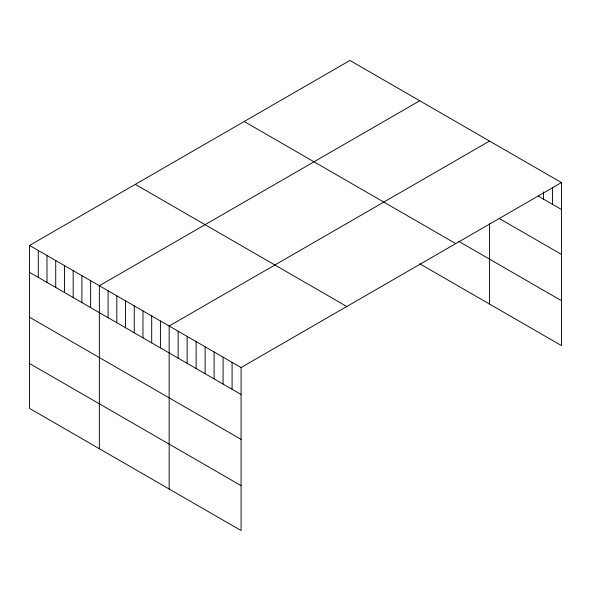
<?xml version="1.0" encoding="UTF-8"?>
<svg xmlns="http://www.w3.org/2000/svg" width="591" height="591" viewBox="0 0 591 591"><rect width="100%" height="100%" fill="white"/><g stroke="black" fill="none" stroke-linecap="round" stroke-linejoin="round"><path stroke-width="0.89" d="M561.45 182.582L241.069 367.55L241.069 530.541L29.55 408.418L29.55 245.428L349.931 60.459L561.45 182.582L561.45 345.572L419.728 263.756M419.728 100.758L99.354 285.726L99.354 448.724M489.533 141.057L169.152 326.025L169.152 489.023M538.224 196.086L561.45 209.495M499.269 218.5L561.45 254.403M458.594 241.283L561.45 300.664M244.201 121.495L455.727 243.618M135.273 184.385L346.799 306.507M29.55 245.428L241.069 367.55M29.55 272.34L241.069 394.463M29.55 317.249L241.069 439.372M29.55 363.517L241.069 485.639M552.459 187.258L552.459 204.301M543.469 191.935L543.469 199.115M489.533 223.812L489.533 304.055M232.086 362.357L232.086 389.27M223.095 357.163L223.095 384.084M214.105 351.977L214.105 378.89M205.114 346.784L205.114 373.704M196.123 341.598L196.123 368.511M187.133 336.405L187.133 363.317M178.142 331.219L178.142 358.131M160.427 320.987L160.427 347.9M151.702 315.949L151.702 342.869M142.978 310.91L142.978 337.83M134.253 305.879L134.253 332.792M125.528 300.841L125.528 327.754M116.804 295.803L116.804 322.716M108.079 290.765L108.079 317.677M90.63 280.688L90.63 307.601M81.905 275.65L81.905 302.562M73.173 270.612L73.173 297.532M64.449 265.573L64.449 292.493M55.724 260.535L55.724 287.455M46.999 255.504L46.999 282.417M38.275 250.466L38.275 277.378"/></g></svg>
